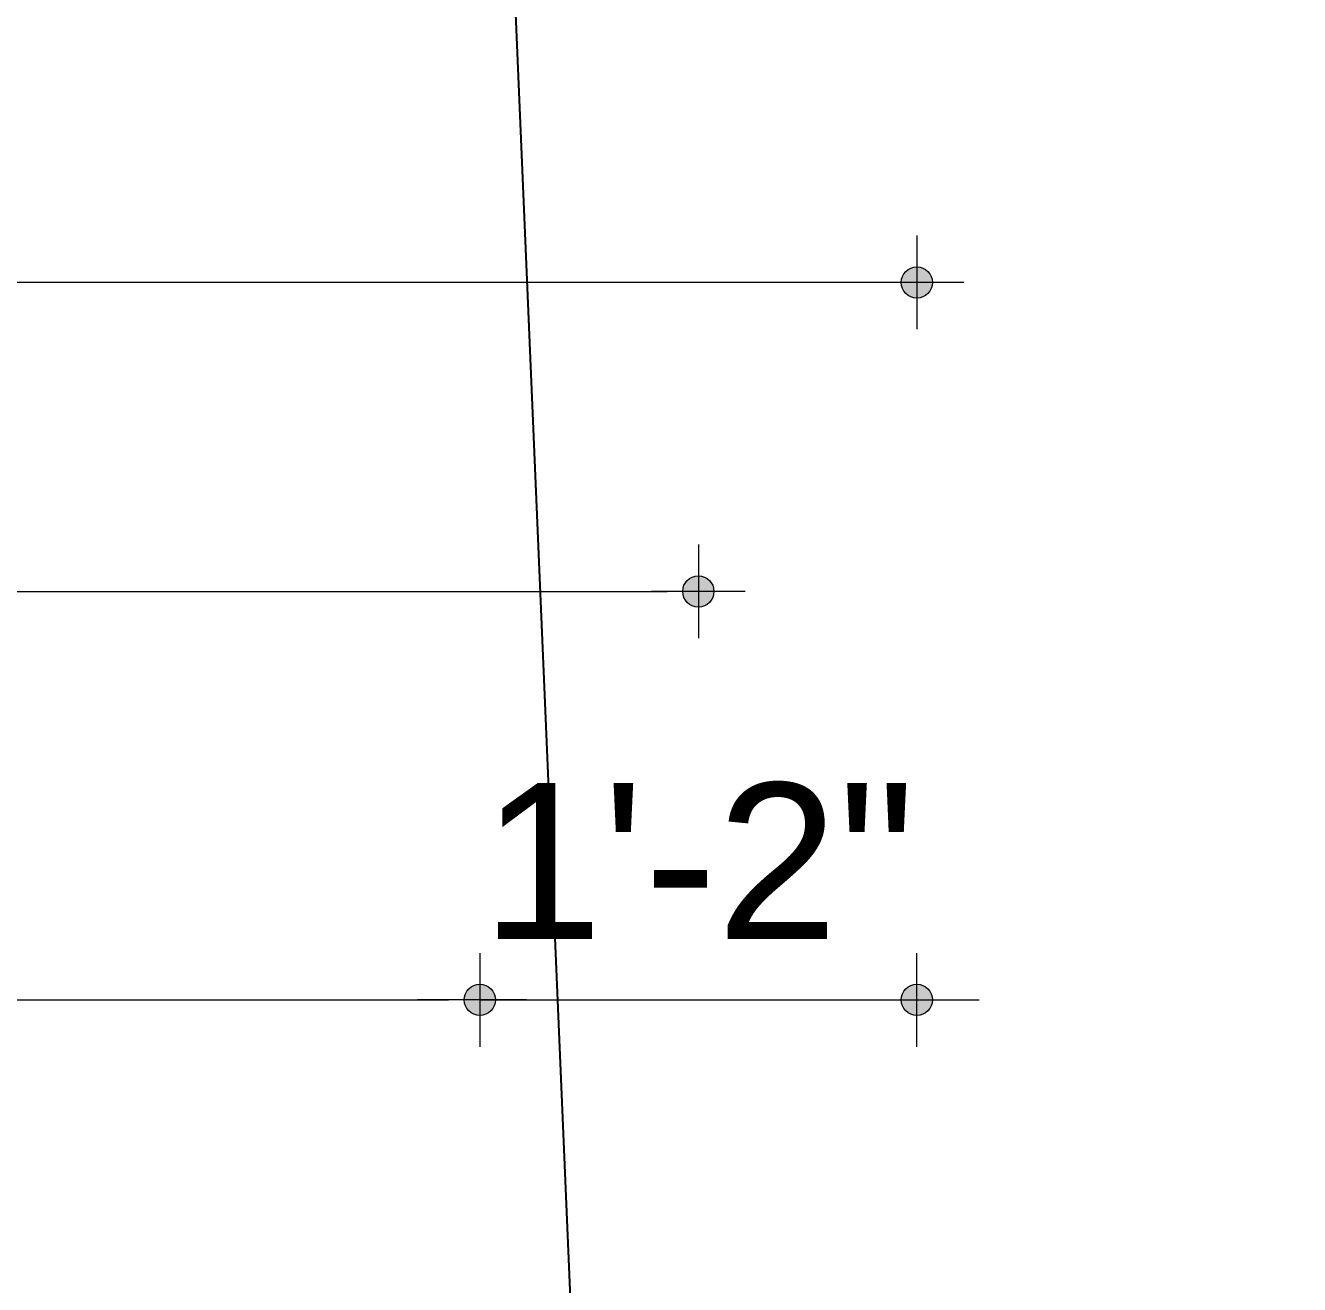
# Model space of a CAD drawing. Header units: inches. Extents: x -4597 to 93300, y -11124 to 5932.
# Drawn here: x 178.67 to 219.48, y -9687.57 to -9647.24 of the extents above; entities that cross this region are included whole.
import ezdxf

# ---------------------------------------------------------------- set-up
doc = ezdxf.new("R2010")
doc.units = ezdxf.units.IN
doc.header["$LTSCALE"] = 0.5
doc.header["$MEASUREMENT"] = 0
doc.header["$PDMODE"] = 66
doc.layers.add('hatch', color=9, linetype='Continuous', lineweight=0)
doc.layers.add('Toilet', color=7, linetype='Continuous', lineweight=25)
doc.styles.get("Standard").update_dxf_attribs({"font": 'arial.ttf'})
doc.dimstyles.new('S8', dxfattribs={"dimtxt": 5, "dimasz": 1, "dimexe": 6, "dimexo": 18, "dimgap": 1.9375, "dimtad": 1, "dimdec": 0, "dimzin": 3, "dimdsep": 46, "dimlunit": 4, "dimtxsty": 'Standard', "dimblk": 'dot 2', "dimcen": 12, "dimse1": 1, "dimse2": 1, "dimclrd": 1, "dimclre": 1, "dimclrt": 256, "dimadec": 0, "dimazin": 0, "dimtfac": 0.75, "dimtdec": 0, "dimtix": 1, "dimtmove": 1, "dimatfit": 3, "dimldrblk": 'DOT', "dimfxl": 1, "dimtolj": 1, "dimtzin": 0, "dimlwd": 9, "dimlwe": 9, "dimarcsym": 0})

# ---------------------------------------------------------------- blocks, each defined once
blk = doc.blocks.new('dot1')
at = {"layer": 'hatch'}
h = blk.add_hatch(color=256, dxfattribs=at)
edge = h.paths.add_edge_path()
edge.add_arc((0, 0), 1, 0, 360)
for p, q in [((0, 3), (0, -3)), ((3, 0), (-3, 0))]:
    blk.add_line(p, q, dxfattribs=at)
blk.add_circle((0, 0), 1, dxfattribs=at)
blk = doc.blocks.new('dot 2')
at = {"layer": 'hatch', "xscale": 0.5, "yscale": 0.5, "zscale": 0.5}
blk.add_blockref('dot1', (0, 0), dxfattribs=at)
blk = doc.blocks.new('*D201')
at = {"layer": 'Defpoints', "color": 0, "transparency": 16777216}
for p in [(193.225, -9678.45), (83.442, -9691.083), (193.225, -9784.083)]:
    blk.add_point(p, dxfattribs=at)
at = {"layer": 'Toilet', "color": 1, "lineweight": 9, "transparency": 16777216}
blk.add_line((84.442, -9678.45), (192.225, -9678.45), dxfattribs=at)
at = {"layer": 'Toilet', "color": 1, "lineweight": 9, "transparency": 16777216, "rotation": 180}
blk.add_blockref('dot 2', (83.442, -9678.45), dxfattribs=at)
at = {"layer": 'Toilet', "color": 1, "lineweight": 9, "transparency": 16777216}
blk.add_blockref('dot 2', (193.225, -9678.45), dxfattribs=at)
at = {"layer": 'Toilet', "transparency": 16777216, "insert": (138.333, -9673.96), "char_height": 5, "attachment_point": 5}
blk.add_mtext('\\A1;9\'-2"', dxfattribs=at)
blk = doc.blocks.new('_Dot')
at = {"color": 0, "linetype": 'ByBlock', "lineweight": -2}
blk.add_line((-0.5, 0), (-1, 0), dxfattribs=at)
at = {"color": 0, "linetype": 'ByBlock', "const_width": 0.5}
blk.add_lwpolyline([(-0.25, 0, 1), (0.25, 0, 1)], format="xyb", close=True, dxfattribs=at)
blk = doc.blocks.new('*D202')
at = {"layer": 'Defpoints', "color": 0, "transparency": 16777216}
for p in [(207.225, -9678.45), (193.225, -9784.083), (207.225, -9784.083)]:
    blk.add_point(p, dxfattribs=at)
at = {"layer": 'Toilet', "color": 1, "lineweight": 9, "transparency": 16777216}
for p, q in [((192.225, -9678.45), (191.225, -9678.45)), ((193.225, -9678.45), (207.225, -9678.45)), ((208.225, -9678.45), (209.225, -9678.45))]:
    blk.add_line(p, q, dxfattribs=at)
blk.add_blockref('dot 2', (193.225, -9678.45), dxfattribs=at)
at = {"layer": 'Toilet', "color": 1, "lineweight": 9, "transparency": 16777216, "rotation": 180}
blk.add_blockref('dot 2', (207.225, -9678.45), dxfattribs=at)
at = {"layer": 'Toilet', "transparency": 16777216, "insert": (200.225, -9674.003), "char_height": 5, "attachment_point": 5}
blk.add_mtext('\\A1;1\'-2"', dxfattribs=at)
blk = doc.blocks.new('*D204')
at = {"layer": 'Defpoints', "color": 0, "transparency": 16777216}
for p in [(200.225, -9665.367), (76.442, -9691.083), (200.225, -9784.083)]:
    blk.add_point(p, dxfattribs=at)
at = {"layer": 'Toilet', "color": 1, "lineweight": 9, "transparency": 16777216}
blk.add_line((77.442, -9665.367), (199.225, -9665.367), dxfattribs=at)
at = {"layer": 'Toilet', "color": 1, "lineweight": 9, "transparency": 16777216, "rotation": 180}
blk.add_blockref('dot 2', (76.442, -9665.367), dxfattribs=at)
at = {"layer": 'Toilet', "color": 1, "lineweight": 9, "transparency": 16777216}
blk.add_blockref('dot 2', (200.225, -9665.367), dxfattribs=at)
at = {"layer": 'Toilet', "transparency": 16777216, "insert": (138.333, -9660.877), "char_height": 5, "attachment_point": 5}
blk.add_mtext('\\A1;10\'-4"', dxfattribs=at)
blk = doc.blocks.new('*D156')
at = {"layer": 'Defpoints', "color": 0, "transparency": 16777216}
for p in [(-94.923, -9655.472), (-94.923, -9691.083), (207.225, -9784.083)]:
    blk.add_point(p, dxfattribs=at)
at = {"layer": 'Toilet', "color": 1, "lineweight": 9, "transparency": 16777216}
blk.add_line((206.225, -9655.472), (-93.923, -9655.472), dxfattribs=at)
at = {"layer": 'Toilet', "color": 1, "lineweight": 9, "transparency": 16777216, "rotation": 180}
blk.add_blockref('dot 2', (-94.923, -9655.472), dxfattribs=at)
at = {"layer": 'Toilet', "color": 1, "lineweight": 9, "transparency": 16777216}
blk.add_blockref('dot 2', (207.225, -9655.472), dxfattribs=at)
at = {"layer": 'Toilet', "transparency": 16777216, "insert": (56.151, -9650.981), "char_height": 5, "attachment_point": 5}
blk.add_mtext('\\A1;25\'-2"', dxfattribs=at)

msp = doc.modelspace()

# ---------------------------------------------------------------- linework, layer by layer
msp.add_line((194.352, -9646.615), (219.483, -10234.829))

# ---------------------------------------------------------------- dimensions: what is measured, and where the dimension line sits
at = {"layer": 'Toilet'}
dim = msp.add_linear_dim(base=(-94.923, -9655.472), p1=(207.225, -9784.083), p2=(-94.923, -9691.083), dimstyle='S8', override={"dimfxl": 2, "dimfxlon": 1, "dimarcsym": 1}, dxfattribs=at)
dim.commit()
dim.dimension.update_dxf_attribs({"geometry": '*D156', "text_midpoint": (56.151, -9650.981)})
for base, p1, p2, picture, middle in [((200.225, -9665.367), (76.442, -9691.083), (200.225, -9784.083), '*D204', (138.333, -9660.877)), ((193.225, -9678.45), (83.442, -9691.083), (193.225, -9784.083), '*D201', (138.333, -9673.96)), ((207.225, -9678.45), (193.225, -9784.083), (207.225, -9784.083), '*D202', (200.225, -9674.003))]:
    dim = msp.add_linear_dim(base=base, p1=p1, p2=p2, angle=180, dimstyle='S8', override={"dimfxl": 2, "dimfxlon": 1, "dimarcsym": 1}, dxfattribs=at)
    dim.commit()
    dim.dimension.update_dxf_attribs({"geometry": picture, "text_midpoint": middle})

doc.saveas('drawing.dxf')
